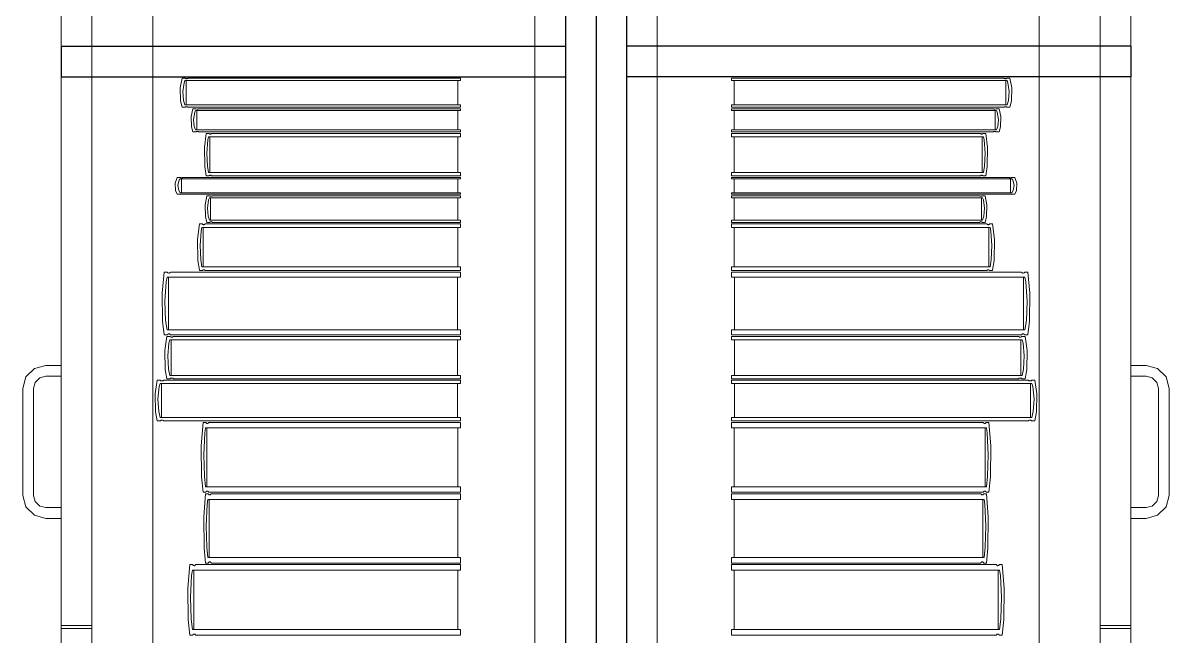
# Model space of a CAD drawing. Header units: inches. Extents: x -19 to 5698, y -728 to 92.
# Drawn here: x 288.695 to 289.445, y 13.181 to 13.582 of the extents above; entities that cross this region are included whole.
import ezdxf

# ---------------------------------------------------------------- set-up
doc = ezdxf.new("R2010")
doc.units = ezdxf.units.IN
doc.header["$MEASUREMENT"] = 0
doc.set_wipeout_variables(frame=1)
doc.linetypes.add('Wipeout_Contour', pattern=[1, 0, -1])
doc.layers.add('Interior - Mobiliario', color=7, linetype='Continuous')

msp = doc.modelspace()

# ---------------------------------------------------------------- linework, layer by layer
at = {"layer": 'Interior - Mobiliario', "color": 175, "linetype": 'Continuous', "lineweight": 13}
for p, q in [((288.74002, 12.82729), (288.74002, 14.28729)), ((289.05002, 14.28729), (289.05002, 12.82729)), ((289.09002, 14.28729), (289.09002, 12.82729)), ((289.40002, 12.82729), (289.40002, 14.28729)), ((288.79818, 13.5315), (288.79795, 13.53998)), ((288.80046, 13.54334), (288.7997, 13.53753)), ((288.7997, 13.53753), (288.80016, 13.5317)), ((289.33957, 13.54334), (289.34034, 13.53753)), ((289.34034, 13.53753), (289.33987, 13.5317)), ((289.34185, 13.5315), (289.34208, 13.53998)), ((288.79918, 13.52735), (288.79818, 13.5315)), ((288.80016, 13.5317), (288.801, 13.52886)), ((289.33987, 13.5317), (289.33903, 13.52886)), ((289.34086, 13.52735), (289.34185, 13.5315)), ((288.80116, 13.52735), (288.79918, 13.52735)), ((288.801, 13.52886), (288.98136, 13.52886)), ((288.80126, 13.52742), (288.80116, 13.52735)), ((288.80149, 13.52754), (288.80126, 13.52742)), ((288.80174, 13.52762), (288.80149, 13.52754)), ((288.802, 13.52766), (288.80174, 13.52762)), ((288.80227, 13.52767), (288.802, 13.52766)), ((288.80254, 13.52763), (288.80227, 13.52767)), ((288.80279, 13.52756), (288.80254, 13.52763)), ((288.80303, 13.52745), (288.80279, 13.52756)), ((288.80318, 13.52735), (288.80303, 13.52745)), ((288.98136, 13.52735), (288.80318, 13.52735)), ((288.80502, 13.5213), (288.8062, 13.52635)), ((288.8062, 13.52635), (288.8081, 13.52635)), ((288.80743, 13.52399), (288.8067, 13.51935)), ((288.80795, 13.52514), (288.80743, 13.52399)), ((288.98136, 13.52514), (288.80795, 13.52514)), ((288.8081, 13.52635), (288.80824, 13.52627)), ((288.80824, 13.52627), (288.80847, 13.52618)), ((288.80847, 13.52618), (288.80871, 13.52612)), ((288.80871, 13.52612), (288.80897, 13.5261)), ((288.80882, 13.51243), (288.80882, 13.52514)), ((288.80897, 13.5261), (288.80923, 13.5261)), ((288.80923, 13.5261), (288.80948, 13.52613)), ((288.80948, 13.52613), (288.80972, 13.5262)), ((288.80972, 13.5262), (288.80994, 13.52629)), ((288.80994, 13.52629), (288.81004, 13.52635)), ((288.81004, 13.52635), (288.98136, 13.52635)), ((288.97961, 13.52514), (288.97961, 13.51243)), ((288.98136, 13.52886), (288.98136, 13.52735)), ((288.98136, 13.52635), (288.98136, 13.52514)), ((289.33903, 13.52886), (289.15867, 13.52886)), ((289.15867, 13.52886), (289.15867, 13.52735)), ((289.15867, 13.52735), (289.33686, 13.52735)), ((289.32999, 13.52635), (289.15867, 13.52635)), ((289.15867, 13.52635), (289.15867, 13.52514)), ((289.15867, 13.52514), (289.33209, 13.52514)), ((289.16043, 13.52514), (289.16043, 13.51243)), ((289.33009, 13.52629), (289.32999, 13.52635)), ((289.33031, 13.5262), (289.33009, 13.52629)), ((289.33055, 13.52613), (289.33031, 13.5262)), ((289.33081, 13.5261), (289.33055, 13.52613)), ((289.33106, 13.5261), (289.33081, 13.5261)), ((289.33132, 13.52612), (289.33106, 13.5261)), ((289.33121, 13.51243), (289.33121, 13.52514)), ((289.33156, 13.52618), (289.33132, 13.52612)), ((289.33179, 13.52627), (289.33156, 13.52618)), ((289.33193, 13.52635), (289.33179, 13.52627)), ((289.33384, 13.52635), (289.33193, 13.52635)), ((289.33209, 13.52514), (289.33261, 13.52399)), ((289.33261, 13.52399), (289.33334, 13.51935)), ((289.33501, 13.5213), (289.33384, 13.52635)), ((289.33686, 13.52735), (289.33701, 13.52745)), ((289.33701, 13.52745), (289.33724, 13.52756)), ((289.33724, 13.52756), (289.3375, 13.52763)), ((289.3375, 13.52763), (289.33776, 13.52767)), ((289.33776, 13.52767), (289.33803, 13.52766)), ((289.33803, 13.52766), (289.33829, 13.52762)), ((289.33829, 13.52762), (289.33854, 13.52754)), ((289.33854, 13.52754), (289.33877, 13.52742)), ((289.33877, 13.52742), (289.33888, 13.52735)), ((289.33888, 13.52735), (289.34086, 13.52735)), ((288.80524, 13.51454), (288.80502, 13.5213)), ((288.8067, 13.51935), (288.80714, 13.5147)), ((289.33334, 13.51935), (289.33289, 13.5147)), ((289.3348, 13.51454), (289.33501, 13.5213)), ((288.8062, 13.51122), (288.80524, 13.51454)), ((288.8081, 13.51122), (288.8062, 13.51122)), ((288.80714, 13.5147), (288.80795, 13.51243)), ((288.80795, 13.51243), (288.98136, 13.51243)), ((288.8082, 13.51128), (288.8081, 13.51122)), ((288.80842, 13.51137), (288.8082, 13.51128)), ((288.80866, 13.51144), (288.80842, 13.51137)), ((288.80891, 13.51147), (288.80866, 13.51144)), ((288.80917, 13.51147), (288.80891, 13.51147)), ((288.80943, 13.51145), (288.80917, 13.51147)), ((288.80967, 13.51139), (288.80943, 13.51145)), ((288.8099, 13.5113), (288.80967, 13.51139)), ((288.81004, 13.51122), (288.8099, 13.5113)), ((288.98136, 13.51122), (288.81004, 13.51122)), ((288.81376, 13.50092), (288.81488, 13.51022)), ((288.81488, 13.51022), (288.81669, 13.51022)), ((288.81654, 13.50799), (288.81605, 13.50588)), ((288.98136, 13.50799), (288.81654, 13.50799)), ((288.81669, 13.51022), (288.81683, 13.51007)), ((288.81683, 13.51007), (288.81704, 13.50991)), ((288.81704, 13.50991), (288.81727, 13.50981)), ((288.81727, 13.50981), (288.81752, 13.50976)), ((288.81738, 13.48457), (288.81738, 13.50799)), ((288.81752, 13.50976), (288.81776, 13.50976)), ((288.81776, 13.50976), (288.818, 13.50983)), ((288.818, 13.50983), (288.81823, 13.50994)), ((288.81823, 13.50994), (288.81844, 13.51011)), ((288.81844, 13.51011), (288.81853, 13.51022)), ((288.81853, 13.51022), (288.98136, 13.51022)), ((288.9797, 13.50799), (288.9797, 13.48457)), ((288.98136, 13.51243), (288.98136, 13.51122)), ((288.98136, 13.51022), (288.98136, 13.50799)), ((289.33209, 13.51243), (289.15867, 13.51243)), ((289.15867, 13.51243), (289.15867, 13.51122)), ((289.15867, 13.51122), (289.32999, 13.51122)), ((289.3215, 13.51022), (289.15867, 13.51022)), ((289.15867, 13.51022), (289.15867, 13.50799)), ((289.15867, 13.50799), (289.32349, 13.50799)), ((289.16034, 13.50799), (289.16034, 13.48457)), ((289.32159, 13.51011), (289.3215, 13.51022)), ((289.3218, 13.50994), (289.32159, 13.51011)), ((289.32203, 13.50983), (289.3218, 13.50994)), ((289.32227, 13.50976), (289.32203, 13.50983)), ((289.32252, 13.50976), (289.32227, 13.50976)), ((289.32276, 13.50981), (289.32252, 13.50976)), ((289.32266, 13.48457), (289.32266, 13.50799)), ((289.32299, 13.50991), (289.32276, 13.50981)), ((289.32321, 13.51007), (289.32299, 13.50991)), ((289.32334, 13.51022), (289.32321, 13.51007)), ((289.32515, 13.51022), (289.32334, 13.51022)), ((289.32349, 13.50799), (289.32398, 13.50588)), ((289.32627, 13.50092), (289.32515, 13.51022)), ((289.32999, 13.51122), (289.33014, 13.5113)), ((289.33014, 13.5113), (289.33036, 13.51139)), ((289.33036, 13.51139), (289.33061, 13.51145)), ((289.33061, 13.51145), (289.33086, 13.51147)), ((289.33086, 13.51147), (289.33112, 13.51147)), ((289.33112, 13.51147), (289.33137, 13.51144)), ((289.33137, 13.51144), (289.33162, 13.51137)), ((289.33162, 13.51137), (289.33184, 13.51128)), ((289.33184, 13.51128), (289.33193, 13.51122)), ((289.33193, 13.51122), (289.33384, 13.51122)), ((289.33289, 13.5147), (289.33209, 13.51243)), ((289.33384, 13.51122), (289.3348, 13.51454)), ((288.81397, 13.48846), (288.81376, 13.50092)), ((288.81605, 13.50588), (288.81536, 13.49733)), ((289.32398, 13.50588), (289.32468, 13.49733)), ((289.32607, 13.48846), (289.32627, 13.50092)), ((288.81536, 13.49733), (288.81578, 13.48875)), ((289.32468, 13.49733), (289.32425, 13.48875)), ((288.81488, 13.48234), (288.81397, 13.48846)), ((288.81578, 13.48875), (288.81654, 13.48457)), ((289.32425, 13.48875), (289.32349, 13.48457)), ((289.32515, 13.48234), (289.32607, 13.48846)), ((288.79471, 13.47767), (288.79596, 13.48134)), ((288.79494, 13.47274), (288.79471, 13.47767)), ((288.79596, 13.48134), (288.79797, 13.48134)), ((288.79726, 13.47963), (288.79649, 13.47625)), ((288.79781, 13.48046), (288.79726, 13.47963)), ((288.98136, 13.48046), (288.79781, 13.48046)), ((288.79797, 13.48134), (288.79813, 13.48128)), ((288.79813, 13.48128), (288.79837, 13.48122)), ((288.79837, 13.48122), (288.79862, 13.48118)), ((288.79862, 13.48118), (288.79889, 13.48116)), ((288.79874, 13.47121), (288.79874, 13.48046)), ((288.79889, 13.48116), (288.79917, 13.48116)), ((288.79917, 13.48116), (288.79944, 13.48119)), ((288.79944, 13.48119), (288.79969, 13.48123)), ((288.79969, 13.48123), (288.79992, 13.4813)), ((288.79992, 13.4813), (288.80003, 13.48134)), ((288.80003, 13.48134), (288.98136, 13.48134)), ((288.81669, 13.48234), (288.81488, 13.48234)), ((288.81654, 13.48457), (288.98136, 13.48457)), ((288.81678, 13.48245), (288.81669, 13.48234)), ((288.81699, 13.48262), (288.81678, 13.48245)), ((288.81722, 13.48274), (288.81699, 13.48262)), ((288.81746, 13.4828), (288.81722, 13.48274)), ((288.81771, 13.48281), (288.81746, 13.4828)), ((288.81795, 13.48276), (288.81771, 13.48281)), ((288.81818, 13.48265), (288.81795, 13.48276)), ((288.8184, 13.48249), (288.81818, 13.48265)), ((288.81853, 13.48234), (288.8184, 13.48249)), ((288.98136, 13.48234), (288.81853, 13.48234)), ((288.97951, 13.48046), (288.97951, 13.47121)), ((288.98136, 13.48457), (288.98136, 13.48234)), ((288.98136, 13.48134), (288.98136, 13.48046)), ((289.32349, 13.48457), (289.15867, 13.48457)), ((289.15867, 13.48457), (289.15867, 13.48234)), ((289.15867, 13.48234), (289.3215, 13.48234)), ((289.34001, 13.48134), (289.15867, 13.48134)), ((289.15867, 13.48134), (289.15867, 13.48046)), ((289.15867, 13.48046), (289.34222, 13.48046)), ((289.16053, 13.48046), (289.16053, 13.47121)), ((289.3215, 13.48234), (289.32164, 13.48249)), ((289.32164, 13.48249), (289.32185, 13.48265)), ((289.32185, 13.48265), (289.32208, 13.48276)), ((289.32208, 13.48276), (289.32233, 13.48281)), ((289.32233, 13.48281), (289.32257, 13.4828)), ((289.32257, 13.4828), (289.32281, 13.48274)), ((289.32281, 13.48274), (289.32304, 13.48262)), ((289.32304, 13.48262), (289.32325, 13.48245)), ((289.32325, 13.48245), (289.32334, 13.48234)), ((289.32334, 13.48234), (289.32515, 13.48234)), ((289.34011, 13.4813), (289.34001, 13.48134)), ((289.34034, 13.48123), (289.34011, 13.4813)), ((289.3406, 13.48119), (289.34034, 13.48123)), ((289.34087, 13.48116), (289.3406, 13.48119)), ((289.34114, 13.48116), (289.34087, 13.48116)), ((289.34141, 13.48118), (289.34114, 13.48116)), ((289.34129, 13.47121), (289.34129, 13.48046)), ((289.34167, 13.48122), (289.34141, 13.48118)), ((289.34191, 13.48128), (289.34167, 13.48122)), ((289.34206, 13.48134), (289.34191, 13.48128)), ((289.34408, 13.48134), (289.34206, 13.48134)), ((289.34222, 13.48046), (289.34277, 13.47963)), ((289.34277, 13.47963), (289.34355, 13.47625)), ((289.34532, 13.47767), (289.34408, 13.48134)), ((289.34509, 13.47274), (289.34532, 13.47767)), ((288.79596, 13.47033), (288.79494, 13.47274)), ((288.79797, 13.47033), (288.79596, 13.47033)), ((288.79649, 13.47625), (288.79696, 13.47286)), ((288.79696, 13.47286), (288.79781, 13.47121)), ((288.79781, 13.47121), (288.98136, 13.47121)), ((288.79808, 13.47037), (288.79797, 13.47033)), ((288.79831, 13.47044), (288.79808, 13.47037)), ((288.79857, 13.47048), (288.79831, 13.47044)), ((288.79883, 13.47051), (288.79857, 13.47048)), ((288.79911, 13.47051), (288.79883, 13.47051)), ((288.79938, 13.47049), (288.79911, 13.47051)), ((288.79964, 13.47045), (288.79938, 13.47049)), ((288.79987, 13.47039), (288.79964, 13.47045)), ((288.80003, 13.47033), (288.79987, 13.47039)), ((288.98136, 13.47033), (288.80003, 13.47033)), ((288.98136, 13.47121), (288.98136, 13.47033)), ((289.34222, 13.47121), (289.15867, 13.47121)), ((289.15867, 13.47121), (289.15867, 13.47033)), ((289.15867, 13.47033), (289.34001, 13.47033)), ((289.34001, 13.47033), (289.34016, 13.47039)), ((289.34016, 13.47039), (289.3404, 13.47045)), ((289.3404, 13.47045), (289.34066, 13.47049)), ((289.34066, 13.47049), (289.34093, 13.47051)), ((289.34093, 13.47051), (289.3412, 13.47051)), ((289.3412, 13.47051), (289.34147, 13.47048)), ((289.34147, 13.47048), (289.34172, 13.47044)), ((289.34172, 13.47044), (289.34196, 13.47037)), ((289.34196, 13.47037), (289.34206, 13.47033)), ((289.34206, 13.47033), (289.34408, 13.47033)), ((289.34307, 13.47286), (289.34222, 13.47121)), ((289.34355, 13.47625), (289.34307, 13.47286)), ((289.34408, 13.47033), (289.34509, 13.47274)), ((288.81423, 13.46354), (288.81534, 13.46933)), ((288.81443, 13.45577), (288.81423, 13.46354)), ((288.81534, 13.46933), (288.81715, 13.46933)), ((288.81651, 13.46662), (288.81582, 13.4613)), ((288.817, 13.46794), (288.81651, 13.46662)), ((288.98136, 13.46794), (288.817, 13.46794)), ((288.81715, 13.46933), (288.81728, 13.46924)), ((288.81728, 13.46924), (288.8175, 13.46914)), ((288.8175, 13.46914), (288.81773, 13.46907)), ((288.81773, 13.46907), (288.81797, 13.46904)), ((288.81783, 13.45336), (288.81783, 13.46794)), ((288.81797, 13.46904), (288.81822, 13.46904)), ((288.81822, 13.46904), (288.81846, 13.46908)), ((288.81846, 13.46908), (288.81868, 13.46916)), ((288.81868, 13.46916), (288.81889, 13.46926)), ((288.81889, 13.46926), (288.81899, 13.46933)), ((288.81899, 13.46933), (288.98136, 13.46933)), ((288.9797, 13.46794), (288.9797, 13.45336)), ((288.98136, 13.46933), (288.98136, 13.46794)), ((289.32105, 13.46933), (289.15867, 13.46933)), ((289.15867, 13.46933), (289.15867, 13.46794)), ((289.15867, 13.46794), (289.32303, 13.46794)), ((289.16033, 13.46794), (289.16033, 13.45336)), ((289.32114, 13.46926), (289.32105, 13.46933)), ((289.32135, 13.46916), (289.32114, 13.46926)), ((289.32158, 13.46908), (289.32135, 13.46916)), ((289.32182, 13.46904), (289.32158, 13.46908)), ((289.32206, 13.46904), (289.32182, 13.46904)), ((289.3223, 13.46907), (289.32206, 13.46904)), ((289.3222, 13.45336), (289.3222, 13.46794)), ((289.32254, 13.46914), (289.3223, 13.46907)), ((289.32275, 13.46924), (289.32254, 13.46914)), ((289.32289, 13.46933), (289.32275, 13.46924)), ((289.32469, 13.46933), (289.32289, 13.46933)), ((289.32303, 13.46794), (289.32352, 13.46662)), ((289.32352, 13.46662), (289.32422, 13.4613)), ((289.32581, 13.46354), (289.32469, 13.46933)), ((289.3256, 13.45577), (289.32581, 13.46354)), ((288.81534, 13.45197), (288.81443, 13.45577)), ((288.81582, 13.4613), (288.81624, 13.45596)), ((288.81624, 13.45596), (288.817, 13.45336)), ((289.32379, 13.45596), (289.32303, 13.45336)), ((289.32422, 13.4613), (289.32379, 13.45596)), ((289.32469, 13.45197), (289.3256, 13.45577)), ((288.80932, 13.44079), (288.81047, 13.45097)), ((288.81047, 13.45097), (288.81233, 13.45097)), ((288.81218, 13.44853), (288.81167, 13.44621)), ((288.98136, 13.44853), (288.81218, 13.44853)), ((288.81233, 13.45097), (288.81247, 13.4508)), ((288.81247, 13.4508), (288.81269, 13.45063)), ((288.81269, 13.45063), (288.81293, 13.45051)), ((288.81293, 13.45051), (288.81317, 13.45046)), ((288.81303, 13.4229), (288.81303, 13.44853)), ((288.81317, 13.45046), (288.81343, 13.45046)), ((288.81343, 13.45046), (288.81367, 13.45053)), ((288.81367, 13.45053), (288.81391, 13.45066)), ((288.81391, 13.45066), (288.81412, 13.45085)), ((288.81412, 13.45085), (288.81422, 13.45097)), ((288.81422, 13.45097), (288.98136, 13.45097)), ((288.81715, 13.45197), (288.81534, 13.45197)), ((288.817, 13.45336), (288.98136, 13.45336)), ((288.81724, 13.45203), (288.81715, 13.45197)), ((288.81745, 13.45214), (288.81724, 13.45203)), ((288.81768, 13.45221), (288.81745, 13.45214)), ((288.81792, 13.45225), (288.81768, 13.45221)), ((288.81816, 13.45226), (288.81792, 13.45225)), ((288.8184, 13.45223), (288.81816, 13.45226)), ((288.81863, 13.45216), (288.8184, 13.45223)), ((288.81885, 13.45206), (288.81863, 13.45216)), ((288.81899, 13.45197), (288.81885, 13.45206)), ((288.98136, 13.45197), (288.81899, 13.45197)), ((288.97965, 13.44853), (288.97965, 13.4229)), ((288.98136, 13.45336), (288.98136, 13.45197)), ((288.98136, 13.45097), (288.98136, 13.44853)), ((289.32303, 13.45336), (289.15867, 13.45336)), ((289.15867, 13.45336), (289.15867, 13.45197)), ((289.15867, 13.45197), (289.32105, 13.45197)), ((289.32582, 13.45097), (289.15867, 13.45097)), ((289.15867, 13.45097), (289.15867, 13.44853)), ((289.15867, 13.44853), (289.32786, 13.44853)), ((289.16038, 13.44853), (289.16038, 13.4229)), ((289.32105, 13.45197), (289.32119, 13.45206)), ((289.32119, 13.45206), (289.3214, 13.45216)), ((289.3214, 13.45216), (289.32163, 13.45223)), ((289.32163, 13.45223), (289.32187, 13.45226)), ((289.32187, 13.45226), (289.32212, 13.45225)), ((289.32212, 13.45225), (289.32236, 13.45221)), ((289.32236, 13.45221), (289.32259, 13.45214)), ((289.32259, 13.45214), (289.3228, 13.45203)), ((289.3228, 13.45203), (289.32289, 13.45197)), ((289.32289, 13.45197), (289.32469, 13.45197)), ((289.32591, 13.45085), (289.32582, 13.45097)), ((289.32613, 13.45066), (289.32591, 13.45085)), ((289.32636, 13.45053), (289.32613, 13.45066)), ((289.32661, 13.45046), (289.32636, 13.45053)), ((289.32686, 13.45046), (289.32661, 13.45046)), ((289.32711, 13.45051), (289.32686, 13.45046)), ((289.327, 13.4229), (289.327, 13.44853)), ((289.32735, 13.45063), (289.32711, 13.45051)), ((289.32757, 13.4508), (289.32735, 13.45063)), ((289.32771, 13.45097), (289.32757, 13.4508)), ((289.32957, 13.45097), (289.32771, 13.45097)), ((289.32786, 13.44853), (289.32836, 13.44621)), ((289.33071, 13.44079), (289.32957, 13.45097)), ((288.80953, 13.42715), (288.80932, 13.44079)), ((288.81167, 13.44621), (288.81096, 13.43686)), ((289.32836, 13.44621), (289.32908, 13.43686)), ((289.3305, 13.42715), (289.33071, 13.44079)), ((288.81096, 13.43686), (288.81139, 13.42747)), ((289.32908, 13.43686), (289.32864, 13.42747)), ((288.81047, 13.42046), (288.80953, 13.42715)), ((288.81139, 13.42747), (288.81218, 13.4229)), ((289.32864, 13.42747), (289.32786, 13.4229)), ((289.32957, 13.42046), (289.3305, 13.42715)), ((288.78606, 13.40574), (288.78736, 13.41946)), ((288.78736, 13.41946), (288.78947, 13.41946)), ((288.78947, 13.41946), (288.78963, 13.41924)), ((288.78963, 13.41924), (288.78988, 13.419)), ((288.78988, 13.419), (288.79015, 13.41885)), ((288.79015, 13.41885), (288.79043, 13.41877)), ((288.79043, 13.41877), (288.79072, 13.41878)), ((288.79072, 13.41878), (288.791, 13.41887)), ((288.791, 13.41887), (288.79127, 13.41905)), ((288.79127, 13.41905), (288.79151, 13.4193)), ((288.79151, 13.4193), (288.79162, 13.41946)), ((288.79162, 13.41946), (288.98136, 13.41946)), ((288.81233, 13.42046), (288.81047, 13.42046)), ((288.81218, 13.4229), (288.98136, 13.4229)), ((288.81242, 13.42058), (288.81233, 13.42046)), ((288.81264, 13.42076), (288.81242, 13.42058)), ((288.81287, 13.42089), (288.81264, 13.42076)), ((288.81312, 13.42096), (288.81287, 13.42089)), ((288.81337, 13.42097), (288.81312, 13.42096)), ((288.81362, 13.42091), (288.81337, 13.42097)), ((288.81386, 13.4208), (288.81362, 13.42091)), ((288.81408, 13.42062), (288.81386, 13.4208)), ((288.81422, 13.42046), (288.81408, 13.42062)), ((288.98136, 13.42046), (288.81422, 13.42046)), ((288.98136, 13.4229), (288.98136, 13.42046)), ((288.98136, 13.41946), (288.98136, 13.41617)), ((289.32786, 13.4229), (289.15867, 13.4229)), ((289.15867, 13.4229), (289.15867, 13.42046)), ((289.15867, 13.42046), (289.32582, 13.42046)), ((289.34842, 13.41946), (289.15867, 13.41946)), ((289.15867, 13.41946), (289.15867, 13.41617)), ((289.32582, 13.42046), (289.32596, 13.42062)), ((289.32596, 13.42062), (289.32618, 13.4208)), ((289.32618, 13.4208), (289.32641, 13.42091)), ((289.32641, 13.42091), (289.32666, 13.42097)), ((289.32666, 13.42097), (289.32691, 13.42096)), ((289.32691, 13.42096), (289.32716, 13.42089)), ((289.32716, 13.42089), (289.3274, 13.42076)), ((289.3274, 13.42076), (289.32761, 13.42058)), ((289.32761, 13.42058), (289.32771, 13.42046)), ((289.32771, 13.42046), (289.32957, 13.42046)), ((289.34852, 13.4193), (289.34842, 13.41946)), ((289.34877, 13.41905), (289.34852, 13.4193)), ((289.34903, 13.41887), (289.34877, 13.41905)), ((289.34931, 13.41878), (289.34903, 13.41887)), ((289.3496, 13.41877), (289.34931, 13.41878)), ((289.34988, 13.41885), (289.3496, 13.41877)), ((289.35015, 13.419), (289.34988, 13.41885)), ((289.3504, 13.41924), (289.35015, 13.419)), ((289.35056, 13.41946), (289.3504, 13.41924)), ((289.35267, 13.41946), (289.35056, 13.41946)), ((289.35398, 13.40574), (289.35267, 13.41946)), ((288.78873, 13.41305), (288.78792, 13.40044)), ((288.7893, 13.41617), (288.78873, 13.41305)), ((288.98136, 13.41617), (288.7893, 13.41617)), ((288.79027, 13.38161), (288.79027, 13.41617)), ((288.97942, 13.41617), (288.97942, 13.38161)), ((289.15867, 13.41617), (289.35073, 13.41617)), ((289.16061, 13.41617), (289.16061, 13.38161)), ((289.34976, 13.38161), (289.34976, 13.41617)), ((289.35073, 13.41617), (289.35131, 13.41305)), ((289.35131, 13.41305), (289.35212, 13.40044)), ((288.7863, 13.38735), (288.78606, 13.40574)), ((289.35373, 13.38735), (289.35398, 13.40574)), ((288.78792, 13.40044), (288.78841, 13.38777)), ((289.35212, 13.40044), (289.35162, 13.38777)), ((288.78841, 13.38777), (288.7893, 13.38161)), ((289.35162, 13.38777), (289.35073, 13.38161)), ((288.78736, 13.37832), (288.7863, 13.38735)), ((288.7893, 13.38161), (288.98136, 13.38161)), ((288.98136, 13.38161), (288.98136, 13.37832)), ((289.35073, 13.38161), (289.15867, 13.38161)), ((289.15867, 13.38161), (289.15867, 13.37832)), ((289.35267, 13.37832), (289.35373, 13.38735)), ((288.78947, 13.37832), (288.78736, 13.37832)), ((288.78791, 13.3681), (288.7892, 13.37732)), ((288.7892, 13.37732), (288.79129, 13.37732)), ((288.78958, 13.37848), (288.78947, 13.37832)), ((288.78982, 13.37873), (288.78958, 13.37848)), ((288.79055, 13.37301), (288.78975, 13.36453)), ((288.79009, 13.37891), (288.78982, 13.37873)), ((288.79037, 13.379), (288.79009, 13.37891)), ((288.79066, 13.37901), (288.79037, 13.379)), ((288.79112, 13.37511), (288.79055, 13.37301)), ((288.79094, 13.37894), (288.79066, 13.37901)), ((288.79121, 13.37878), (288.79094, 13.37894)), ((288.98136, 13.37511), (288.79112, 13.37511)), ((288.79146, 13.37854), (288.79121, 13.37878)), ((288.79129, 13.37732), (288.79145, 13.37718)), ((288.79145, 13.37718), (288.7917, 13.37702)), ((288.79162, 13.37832), (288.79146, 13.37854)), ((288.98136, 13.37832), (288.79162, 13.37832)), ((288.7917, 13.37702), (288.79197, 13.37691)), ((288.79197, 13.37691), (288.79225, 13.37686)), ((288.79209, 13.35187), (288.79209, 13.37511)), ((288.79225, 13.37686), (288.79253, 13.37687)), ((288.79253, 13.37687), (288.79281, 13.37693)), ((288.79281, 13.37693), (288.79307, 13.37705)), ((288.79307, 13.37705), (288.79331, 13.37722)), ((288.79331, 13.37722), (288.79342, 13.37732)), ((288.79342, 13.37732), (288.98136, 13.37732)), ((288.97944, 13.37511), (288.97944, 13.35187)), ((288.98136, 13.37732), (288.98136, 13.37511)), ((289.15867, 13.37832), (289.34842, 13.37832)), ((289.34661, 13.37732), (289.15867, 13.37732)), ((289.15867, 13.37732), (289.15867, 13.37511)), ((289.15867, 13.37511), (289.34891, 13.37511)), ((289.1606, 13.37511), (289.1606, 13.35187)), ((289.34672, 13.37722), (289.34661, 13.37732)), ((289.34696, 13.37705), (289.34672, 13.37722)), ((289.34723, 13.37693), (289.34696, 13.37705)), ((289.34751, 13.37687), (289.34723, 13.37693)), ((289.34779, 13.37686), (289.34751, 13.37687)), ((289.34807, 13.37691), (289.34779, 13.37686)), ((289.34795, 13.35187), (289.34795, 13.37511)), ((289.34834, 13.37702), (289.34807, 13.37691)), ((289.34858, 13.37718), (289.34834, 13.37702)), ((289.34842, 13.37832), (289.34857, 13.37854)), ((289.34857, 13.37854), (289.34883, 13.37878)), ((289.34874, 13.37732), (289.34858, 13.37718)), ((289.35083, 13.37732), (289.34874, 13.37732)), ((289.34883, 13.37878), (289.3491, 13.37894)), ((289.34891, 13.37511), (289.34948, 13.37301)), ((289.3491, 13.37894), (289.34938, 13.37901)), ((289.34938, 13.37901), (289.34966, 13.379)), ((289.34948, 13.37301), (289.35028, 13.36453)), ((289.34966, 13.379), (289.34994, 13.37891)), ((289.34994, 13.37891), (289.35021, 13.37873)), ((289.35021, 13.37873), (289.35046, 13.37848)), ((289.35046, 13.37848), (289.35056, 13.37832)), ((289.35056, 13.37832), (289.35267, 13.37832)), ((289.35212, 13.3681), (289.35083, 13.37732)), ((288.78815, 13.35572), (288.78791, 13.3681)), ((289.35188, 13.35572), (289.35212, 13.3681)), ((288.70252, 13.35628), (288.71002, 13.35829)), ((288.71002, 13.35829), (288.72002, 13.35829)), ((288.72002, 13.35829), (288.72002, 13.35129)), ((288.78975, 13.36453), (288.79024, 13.35601)), ((289.35028, 13.36453), (289.34979, 13.35601)), ((289.43002, 13.35829), (289.42002, 13.35829)), ((289.42002, 13.35829), (289.42002, 13.35129)), ((289.43752, 13.35628), (289.43002, 13.35829)), ((288.69502, 13.34329), (288.69703, 13.35079)), ((288.69703, 13.35079), (288.70252, 13.35628)), ((288.70602, 13.35022), (288.70309, 13.34729)), ((288.71002, 13.35129), (288.70602, 13.35022)), ((288.72002, 13.35129), (288.71002, 13.35129)), ((288.7892, 13.34965), (288.78815, 13.35572)), ((288.79024, 13.35601), (288.79112, 13.35187)), ((288.79112, 13.35187), (288.98136, 13.35187)), ((288.79191, 13.35005), (288.79164, 13.34993)), ((288.79218, 13.35011), (288.79191, 13.35005)), ((288.79247, 13.35012), (288.79218, 13.35011)), ((288.79275, 13.35007), (288.79247, 13.35012)), ((288.79301, 13.34996), (288.79275, 13.35007)), ((288.98136, 13.35187), (288.98136, 13.34965)), ((289.34891, 13.35187), (289.15867, 13.35187)), ((289.15867, 13.35187), (289.15867, 13.34965)), ((289.34702, 13.34996), (289.34729, 13.35007)), ((289.34729, 13.35007), (289.34757, 13.35012)), ((289.34757, 13.35012), (289.34785, 13.35011)), ((289.34785, 13.35011), (289.34813, 13.35005)), ((289.34813, 13.35005), (289.34839, 13.34993)), ((289.34979, 13.35601), (289.34891, 13.35187)), ((289.35083, 13.34965), (289.35188, 13.35572)), ((289.42002, 13.35129), (289.43002, 13.35129)), ((289.43002, 13.35129), (289.43402, 13.35022)), ((289.43402, 13.35022), (289.43695, 13.34729)), ((289.44301, 13.35079), (289.43752, 13.35628)), ((289.44502, 13.34329), (289.44301, 13.35079)), ((288.69502, 13.27329), (288.69502, 13.34329)), ((288.70309, 13.34729), (288.70202, 13.34329)), ((288.70202, 13.34329), (288.70202, 13.27329)), ((288.78145, 13.33979), (288.78279, 13.34865)), ((288.78279, 13.34865), (288.78494, 13.34865)), ((288.78418, 13.34451), (288.78335, 13.33637)), ((288.78477, 13.34653), (288.78418, 13.34451)), ((288.98136, 13.34653), (288.78477, 13.34653)), ((288.78494, 13.34865), (288.78511, 13.34851)), ((288.78511, 13.34851), (288.78536, 13.34836)), ((288.78536, 13.34836), (288.78564, 13.34826)), ((288.78564, 13.34826), (288.78593, 13.34821)), ((288.78576, 13.32421), (288.78576, 13.34653)), ((288.78593, 13.34821), (288.78622, 13.34822)), ((288.78622, 13.34822), (288.78651, 13.34828)), ((288.78651, 13.34828), (288.78678, 13.34839)), ((288.78678, 13.34839), (288.78703, 13.34855)), ((288.78703, 13.34855), (288.78714, 13.34865)), ((288.78714, 13.34865), (288.98136, 13.34865)), ((288.79129, 13.34965), (288.7892, 13.34965)), ((288.7914, 13.34976), (288.79129, 13.34965)), ((288.79164, 13.34993), (288.7914, 13.34976)), ((288.79326, 13.3498), (288.79301, 13.34996)), ((288.79342, 13.34965), (288.79326, 13.3498)), ((288.98136, 13.34965), (288.79342, 13.34965)), ((288.97937, 13.34653), (288.97937, 13.32421)), ((288.98136, 13.34865), (288.98136, 13.34653)), ((289.15867, 13.34965), (289.34661, 13.34965)), ((289.35289, 13.34865), (289.15867, 13.34865)), ((289.15867, 13.34865), (289.15867, 13.34653)), ((289.15867, 13.34653), (289.35526, 13.34653)), ((289.16066, 13.34653), (289.16066, 13.32421)), ((289.34661, 13.34965), (289.34677, 13.3498)), ((289.34677, 13.3498), (289.34702, 13.34996)), ((289.34839, 13.34993), (289.34864, 13.34976)), ((289.34864, 13.34976), (289.34874, 13.34965)), ((289.34874, 13.34965), (289.35083, 13.34965)), ((289.353, 13.34855), (289.35289, 13.34865)), ((289.35325, 13.34839), (289.353, 13.34855)), ((289.35352, 13.34828), (289.35325, 13.34839)), ((289.35381, 13.34822), (289.35352, 13.34828)), ((289.3541, 13.34821), (289.35381, 13.34822)), ((289.35439, 13.34826), (289.3541, 13.34821)), ((289.35427, 13.32421), (289.35427, 13.34653)), ((289.35467, 13.34836), (289.35439, 13.34826)), ((289.35493, 13.34851), (289.35467, 13.34836)), ((289.35509, 13.34865), (289.35493, 13.34851)), ((289.35725, 13.34865), (289.35509, 13.34865)), ((289.35526, 13.34653), (289.35585, 13.34451)), ((289.35585, 13.34451), (289.35668, 13.33637)), ((289.35858, 13.33979), (289.35725, 13.34865)), ((289.43695, 13.34729), (289.43802, 13.34329)), ((289.43802, 13.34329), (289.43802, 13.27329)), ((289.44502, 13.27329), (289.44502, 13.34329)), ((288.7817, 13.32791), (288.78145, 13.33979)), ((288.78335, 13.33637), (288.78386, 13.32819)), ((289.35668, 13.33637), (289.35618, 13.32819)), ((289.35834, 13.32791), (289.35858, 13.33979)), ((288.78279, 13.32208), (288.7817, 13.32791)), ((288.78386, 13.32819), (288.78477, 13.32421)), ((289.35618, 13.32819), (289.35526, 13.32421)), ((289.35725, 13.32208), (289.35834, 13.32791)), ((288.78494, 13.32208), (288.78279, 13.32208)), ((288.78477, 13.32421), (288.98136, 13.32421)), ((288.78505, 13.32219), (288.78494, 13.32208)), ((288.7853, 13.32235), (288.78505, 13.32219)), ((288.78558, 13.32246), (288.7853, 13.32235)), ((288.78586, 13.32252), (288.78558, 13.32246)), ((288.78616, 13.32253), (288.78586, 13.32252)), ((288.78645, 13.32248), (288.78616, 13.32253)), ((288.78672, 13.32238), (288.78645, 13.32248)), ((288.78698, 13.32223), (288.78672, 13.32238)), ((288.78714, 13.32208), (288.78698, 13.32223)), ((288.98136, 13.32208), (288.78714, 13.32208)), ((288.81174, 13.30584), (288.81287, 13.32108)), ((288.81287, 13.32108), (288.8147, 13.32108)), ((288.8147, 13.32108), (288.81484, 13.32084)), ((288.81484, 13.32084), (288.81506, 13.32058)), ((288.81506, 13.32058), (288.81529, 13.3204)), ((288.81529, 13.3204), (288.81554, 13.32032)), ((288.81554, 13.32032), (288.81579, 13.32033)), ((288.81579, 13.32033), (288.81603, 13.32044)), ((288.81603, 13.32044), (288.81626, 13.32063)), ((288.81626, 13.32063), (288.81647, 13.32091)), ((288.81647, 13.32091), (288.81657, 13.32108)), ((288.81657, 13.32108), (288.98136, 13.32108)), ((288.98136, 13.32421), (288.98136, 13.32208)), ((288.98136, 13.32108), (288.98136, 13.31743)), ((289.35526, 13.32421), (289.15867, 13.32421)), ((289.15867, 13.32421), (289.15867, 13.32208)), ((289.15867, 13.32208), (289.35289, 13.32208)), ((289.32347, 13.32108), (289.15867, 13.32108)), ((289.15867, 13.32108), (289.15867, 13.31743)), ((289.32356, 13.32091), (289.32347, 13.32108)), ((289.32377, 13.32063), (289.32356, 13.32091)), ((289.324, 13.32044), (289.32377, 13.32063)), ((289.32425, 13.32033), (289.324, 13.32044)), ((289.3245, 13.32032), (289.32425, 13.32033)), ((289.32474, 13.3204), (289.3245, 13.32032)), ((289.32498, 13.32058), (289.32474, 13.3204)), ((289.32519, 13.32084), (289.32498, 13.32058)), ((289.32533, 13.32108), (289.32519, 13.32084)), ((289.32716, 13.32108), (289.32533, 13.32108)), ((289.3283, 13.30584), (289.32716, 13.32108)), ((289.35289, 13.32208), (289.35305, 13.32223)), ((289.35305, 13.32223), (289.35331, 13.32238)), ((289.35331, 13.32238), (289.35359, 13.32248)), ((289.35359, 13.32248), (289.35388, 13.32253)), ((289.35388, 13.32253), (289.35417, 13.32252)), ((289.35417, 13.32252), (289.35446, 13.32246)), ((289.35446, 13.32246), (289.35473, 13.32235)), ((289.35473, 13.32235), (289.35498, 13.32219)), ((289.35498, 13.32219), (289.35509, 13.32208)), ((289.35509, 13.32208), (289.35725, 13.32208)), ((288.81405, 13.31396), (288.81335, 13.29994)), ((288.81455, 13.31743), (288.81405, 13.31396)), ((288.98136, 13.31743), (288.81455, 13.31743)), ((288.8154, 13.27902), (288.8154, 13.31743)), ((288.97968, 13.31743), (288.97968, 13.27902)), ((289.15867, 13.31743), (289.32548, 13.31743)), ((289.16036, 13.31743), (289.16036, 13.27902)), ((289.32464, 13.27902), (289.32464, 13.31743)), ((289.32548, 13.31743), (289.32598, 13.31396)), ((289.32598, 13.31396), (289.32668, 13.29994)), ((288.81195, 13.28539), (288.81174, 13.30584)), ((289.32809, 13.28539), (289.3283, 13.30584)), ((288.81335, 13.29994), (288.81378, 13.28586)), ((289.32668, 13.29994), (289.32625, 13.28586)), ((288.81287, 13.27536), (288.81195, 13.28539)), ((288.81378, 13.28586), (288.81455, 13.27902)), ((289.32625, 13.28586), (289.32548, 13.27902)), ((289.32716, 13.27536), (289.32809, 13.28539)), ((288.8147, 13.27536), (288.81287, 13.27536)), ((288.81455, 13.27902), (288.98136, 13.27902)), ((288.81479, 13.27553), (288.8147, 13.27536)), ((288.81501, 13.27581), (288.81479, 13.27553)), ((288.81524, 13.27601), (288.81501, 13.27581)), ((288.81548, 13.27611), (288.81524, 13.27601)), ((288.81573, 13.27612), (288.81548, 13.27611)), ((288.81598, 13.27604), (288.81573, 13.27612)), ((288.81621, 13.27586), (288.81598, 13.27604)), ((288.81643, 13.2756), (288.81621, 13.27586)), ((288.81657, 13.27536), (288.81643, 13.2756)), ((288.98136, 13.27536), (288.81657, 13.27536)), ((288.98136, 13.27902), (288.98136, 13.27536)), ((289.32548, 13.27902), (289.15867, 13.27902)), ((289.15867, 13.27902), (289.15867, 13.27536)), ((289.15867, 13.27536), (289.32347, 13.27536)), ((289.32347, 13.27536), (289.32361, 13.2756)), ((289.32361, 13.2756), (289.32382, 13.27586)), ((289.32382, 13.27586), (289.32406, 13.27604)), ((289.32406, 13.27604), (289.3243, 13.27612)), ((289.3243, 13.27612), (289.32455, 13.27611)), ((289.32455, 13.27611), (289.32479, 13.27601)), ((289.32479, 13.27601), (289.32503, 13.27581)), ((289.32503, 13.27581), (289.32524, 13.27553)), ((289.32524, 13.27553), (289.32533, 13.27536)), ((289.32533, 13.27536), (289.32716, 13.27536)), ((288.69703, 13.26579), (288.69502, 13.27329)), ((288.70202, 13.27329), (288.70309, 13.26929)), ((288.70309, 13.26929), (288.70602, 13.26637)), ((288.81332, 13.25926), (288.81444, 13.27436)), ((288.81444, 13.27436), (288.81625, 13.27436)), ((288.81611, 13.27073), (288.81561, 13.2673)), ((288.98136, 13.27073), (288.81611, 13.27073)), ((288.81625, 13.27436), (288.81639, 13.27411)), ((288.81639, 13.27411), (288.81661, 13.27386)), ((288.81661, 13.27386), (288.81684, 13.27368)), ((288.81684, 13.27368), (288.81708, 13.2736)), ((288.81694, 13.2327), (288.81694, 13.27073)), ((288.81708, 13.2736), (288.81733, 13.27361)), ((288.81733, 13.27361), (288.81757, 13.27371)), ((288.81757, 13.27371), (288.8178, 13.27391)), ((288.8178, 13.27391), (288.81801, 13.27418)), ((288.81801, 13.27418), (288.8181, 13.27436)), ((288.8181, 13.27436), (288.98136, 13.27436)), ((288.97969, 13.27073), (288.97969, 13.2327)), ((288.98136, 13.27436), (288.98136, 13.27073)), ((289.32193, 13.27436), (289.15867, 13.27436)), ((289.15867, 13.27436), (289.15867, 13.27073)), ((289.15867, 13.27073), (289.32393, 13.27073)), ((289.16034, 13.27073), (289.16034, 13.2327)), ((289.32203, 13.27418), (289.32193, 13.27436)), ((289.32224, 13.27391), (289.32203, 13.27418)), ((289.32247, 13.27371), (289.32224, 13.27391)), ((289.32271, 13.27361), (289.32247, 13.27371)), ((289.32295, 13.2736), (289.32271, 13.27361)), ((289.3232, 13.27368), (289.32295, 13.2736)), ((289.32309, 13.2327), (289.32309, 13.27073)), ((289.32343, 13.27386), (289.3232, 13.27368)), ((289.32364, 13.27411), (289.32343, 13.27386)), ((289.32378, 13.27436), (289.32364, 13.27411)), ((289.3256, 13.27436), (289.32378, 13.27436)), ((289.32393, 13.27073), (289.32442, 13.2673)), ((289.32672, 13.25926), (289.3256, 13.27436)), ((289.43695, 13.26929), (289.43402, 13.26637)), ((289.43802, 13.27329), (289.43695, 13.26929)), ((289.44301, 13.26579), (289.44502, 13.27329)), ((288.70252, 13.2603), (288.69703, 13.26579)), ((288.71002, 13.25829), (288.70252, 13.2603)), ((288.70602, 13.26637), (288.71002, 13.26529)), ((288.71002, 13.26529), (288.72002, 13.26529)), ((288.72002, 13.26529), (288.72002, 13.25829)), ((288.81561, 13.2673), (288.81492, 13.25342)), ((289.32442, 13.2673), (289.32512, 13.25342)), ((289.42002, 13.26529), (289.42002, 13.25829)), ((289.43002, 13.26529), (289.42002, 13.26529)), ((289.43402, 13.26637), (289.43002, 13.26529)), ((289.43002, 13.25829), (289.43752, 13.2603)), ((289.43752, 13.2603), (289.44301, 13.26579)), ((288.72002, 13.25829), (288.71002, 13.25829)), ((288.81353, 13.239), (288.81332, 13.25926)), ((288.81492, 13.25342), (288.81534, 13.23948)), ((289.32512, 13.25342), (289.32469, 13.23948)), ((289.32651, 13.239), (289.32672, 13.25926)), ((289.42002, 13.25829), (289.43002, 13.25829)), ((288.81444, 13.22907), (288.81353, 13.239)), ((288.81534, 13.23948), (288.81611, 13.2327)), ((289.32469, 13.23948), (289.32393, 13.2327)), ((289.3256, 13.22907), (289.32651, 13.239)), ((288.81611, 13.2327), (288.98136, 13.2327)), ((288.98136, 13.2327), (288.98136, 13.22907)), ((289.32393, 13.2327), (289.15867, 13.2327)), ((289.15867, 13.2327), (289.15867, 13.22907)), ((288.80298, 13.21263), (288.80417, 13.22807)), ((288.80417, 13.22807), (288.80609, 13.22807)), ((288.80594, 13.22437), (288.80541, 13.22086)), ((288.98136, 13.22437), (288.80594, 13.22437)), ((288.80609, 13.22807), (288.80624, 13.22782)), ((288.80624, 13.22782), (288.80647, 13.22756)), ((288.80647, 13.22756), (288.80671, 13.22738)), ((288.80671, 13.22738), (288.80697, 13.2273)), ((288.80682, 13.18547), (288.80682, 13.22437)), ((288.80697, 13.2273), (288.80723, 13.22731)), ((288.80723, 13.22731), (288.80749, 13.22742)), ((288.80749, 13.22742), (288.80773, 13.22761)), ((288.80773, 13.22761), (288.80796, 13.22789)), ((288.80796, 13.22789), (288.80805, 13.22807)), ((288.80805, 13.22807), (288.98136, 13.22807)), ((288.81625, 13.22907), (288.81444, 13.22907)), ((288.81635, 13.22925), (288.81625, 13.22907)), ((288.81656, 13.22952), (288.81635, 13.22925)), ((288.81679, 13.22972), (288.81656, 13.22952)), ((288.81703, 13.22982), (288.81679, 13.22972)), ((288.81727, 13.22983), (288.81703, 13.22982)), ((288.81752, 13.22975), (288.81727, 13.22983)), ((288.81775, 13.22957), (288.81752, 13.22975)), ((288.81796, 13.22932), (288.81775, 13.22957)), ((288.8181, 13.22907), (288.81796, 13.22932)), ((288.98136, 13.22907), (288.8181, 13.22907)), ((288.97959, 13.22437), (288.97959, 13.18547)), ((288.98136, 13.22807), (288.98136, 13.22437)), ((289.15867, 13.22907), (289.32193, 13.22907)), ((289.33198, 13.22807), (289.15867, 13.22807)), ((289.15867, 13.22807), (289.15867, 13.22437)), ((289.15867, 13.22437), (289.3341, 13.22437)), ((289.16045, 13.22437), (289.16045, 13.18547)), ((289.32193, 13.22907), (289.32207, 13.22932)), ((289.32207, 13.22932), (289.32228, 13.22957)), ((289.32228, 13.22957), (289.32252, 13.22975)), ((289.32252, 13.22975), (289.32276, 13.22983)), ((289.32276, 13.22983), (289.32301, 13.22982)), ((289.32301, 13.22982), (289.32325, 13.22972)), ((289.32325, 13.22972), (289.32348, 13.22952)), ((289.32348, 13.22952), (289.32369, 13.22925)), ((289.32369, 13.22925), (289.32378, 13.22907)), ((289.32378, 13.22907), (289.3256, 13.22907)), ((289.33208, 13.22789), (289.33198, 13.22807)), ((289.3323, 13.22761), (289.33208, 13.22789)), ((289.33254, 13.22742), (289.3323, 13.22761)), ((289.3328, 13.22731), (289.33254, 13.22742)), ((289.33306, 13.2273), (289.3328, 13.22731)), ((289.33332, 13.22738), (289.33306, 13.2273)), ((289.33321, 13.18547), (289.33321, 13.22437)), ((289.33357, 13.22756), (289.33332, 13.22738)), ((289.3338, 13.22782), (289.33357, 13.22756)), ((289.33394, 13.22807), (289.3338, 13.22782)), ((289.33587, 13.22807), (289.33394, 13.22807)), ((289.3341, 13.22437), (289.33462, 13.22086)), ((289.33706, 13.21263), (289.33587, 13.22807)), ((288.80541, 13.22086), (288.80467, 13.20666)), ((289.33462, 13.22086), (289.33536, 13.20666)), ((288.8032, 13.19192), (288.80298, 13.21263)), ((289.33684, 13.19192), (289.33706, 13.21263)), ((288.80467, 13.20666), (288.80512, 13.1924)), ((289.33536, 13.20666), (289.33491, 13.1924)), ((288.72002, 13.18829), (288.74002, 13.18829)), ((288.72002, 12.82729), (288.72002, 13.18629)), ((288.72002, 13.18629), (288.74002, 13.18629)), ((288.74002, 12.82729), (288.74002, 13.18629)), ((288.80417, 13.18176), (288.8032, 13.19192)), ((288.80512, 13.1924), (288.80594, 13.18547)), ((288.80594, 13.18547), (288.98136, 13.18547)), ((288.98136, 13.18547), (288.98136, 13.18176)), ((289.3341, 13.18547), (289.15867, 13.18547)), ((289.15867, 13.18547), (289.15867, 13.18176)), ((289.33491, 13.1924), (289.3341, 13.18547)), ((289.33587, 13.18176), (289.33684, 13.19192)), ((289.42002, 13.18829), (289.40002, 13.18829)), ((289.40002, 12.82729), (289.40002, 13.18629)), ((289.42002, 13.18629), (289.40002, 13.18629)), ((289.42002, 12.82729), (289.42002, 13.18629)), ((288.80609, 13.18176), (288.80417, 13.18176)), ((288.80619, 13.18194), (288.80609, 13.18176)), ((288.80641, 13.18223), (288.80619, 13.18194)), ((288.80666, 13.18242), (288.80641, 13.18223)), ((288.80691, 13.18253), (288.80666, 13.18242)), ((288.80718, 13.18254), (288.80691, 13.18253)), ((288.80743, 13.18245), (288.80718, 13.18254)), ((288.80768, 13.18228), (288.80743, 13.18245)), ((288.80791, 13.18201), (288.80768, 13.18228)), ((288.80805, 13.18176), (288.80791, 13.18201)), ((288.98136, 13.18176), (288.80805, 13.18176)), ((289.15867, 13.18176), (289.33198, 13.18176)), ((289.33198, 13.18176), (289.33212, 13.18201)), ((289.33212, 13.18201), (289.33235, 13.18228)), ((289.33235, 13.18228), (289.3326, 13.18245)), ((289.3326, 13.18245), (289.33286, 13.18254)), ((289.33286, 13.18254), (289.33312, 13.18253)), ((289.33312, 13.18253), (289.33338, 13.18242)), ((289.33338, 13.18242), (289.33362, 13.18223)), ((289.33362, 13.18223), (289.33384, 13.18194)), ((289.33384, 13.18194), (289.33394, 13.18176)), ((289.33394, 13.18176), (289.33587, 13.18176))]:
    msp.add_line(p, q, dxfattribs=at)

# ---------------------------------------------------------------- next in the draw order: wipeouts: each hides what was drawn before it
at = {"color": 254, "linetype": 'Wipeout_Contour', "lineweight": 0, "ltscale": 9694.399996}
msp.add_wipeout([(288.72002, 13.54729), (289.05002, 13.54729), (289.05002, 13.56729), (288.72002, 13.56729)], dxfattribs=at).dxf.layer = 'Interior - Mobiliario'
at = {"color": 254, "linetype": 'Wipeout_Contour', "lineweight": 0, "ltscale": 9695.879973}
msp.add_wipeout([(289.42002, 13.54729), (289.42002, 13.56729), (289.09002, 13.56729), (289.09002, 13.54729)], dxfattribs=at).dxf.layer = 'Interior - Mobiliario'

# ---------------------------------------------------------------- next in the draw order: linework, layer by layer
at = {"layer": 'Interior - Mobiliario', "color": 175, "linetype": 'Continuous', "lineweight": 13}
for p, q in [((288.72002, 14.30729), (288.72002, 12.80729)), ((289.42002, 14.30729), (289.42002, 12.80729)), ((288.72002, 12.82729), (288.72002, 14.28729)), ((288.72002, 12.82729), (288.72002, 14.28729)), ((288.74002, 12.82729), (288.74002, 14.28729)), ((288.74002, 12.82729), (288.74002, 14.28729)), ((289.40002, 12.82729), (289.40002, 14.28729)), ((289.40002, 12.82729), (289.40002, 14.28729)), ((289.42002, 12.82729), (289.42002, 14.28729)), ((289.42002, 12.82729), (289.42002, 14.28729)), ((288.74002, 12.84729), (288.74002, 14.26729)), ((288.78002, 14.26729), (288.78002, 12.84729)), ((289.03002, 12.84729), (289.03002, 14.26729)), ((289.11002, 12.84729), (289.11002, 14.26729)), ((289.36002, 14.26729), (289.36002, 12.84729)), ((289.40002, 12.84729), (289.40002, 14.26729)), ((288.72002, 13.56729), (288.72002, 13.92629)), ((288.74002, 13.56729), (288.74002, 13.92629)), ((289.40002, 13.56729), (289.40002, 13.92629)), ((289.42002, 13.56729), (289.42002, 13.92629)), ((288.72002, 13.54729), (288.72002, 13.56729)), ((288.72002, 13.56729), (289.05002, 13.56729)), ((288.72002, 13.54729), (288.72002, 13.56729)), ((288.72002, 13.56729), (288.74002, 13.56729)), ((289.05002, 13.56729), (289.05002, 13.54729)), ((289.09002, 13.56729), (289.09002, 13.54729)), ((289.42002, 13.56729), (289.09002, 13.56729)), ((289.42002, 13.56729), (289.40002, 13.56729)), ((289.42002, 13.54729), (289.42002, 13.56729)), ((289.42002, 13.54729), (289.42002, 13.56729)), ((289.05002, 13.54729), (288.72002, 13.54729)), ((288.72002, 13.54729), (288.72002, 13.18829)), ((288.72002, 13.54729), (288.74002, 13.54729)), ((288.74002, 13.54729), (288.74002, 13.18829)), ((288.79795, 13.53998), (288.79918, 13.54629)), ((288.79918, 13.54629), (288.80116, 13.54629)), ((288.80116, 13.54629), (288.80131, 13.54619)), ((288.80131, 13.54619), (288.80154, 13.54608)), ((288.80154, 13.54608), (288.8018, 13.54601)), ((288.8018, 13.54601), (288.80206, 13.54598)), ((288.80206, 13.54598), (288.80233, 13.54598)), ((288.80233, 13.54598), (288.80259, 13.54603)), ((288.80259, 13.54603), (288.80285, 13.54611)), ((288.80285, 13.54611), (288.80307, 13.54622)), ((288.80307, 13.54622), (288.80318, 13.54629)), ((288.80318, 13.54629), (288.98136, 13.54629)), ((288.98136, 13.54629), (288.98136, 13.54478)), ((289.09002, 13.54729), (289.42002, 13.54729)), ((289.33686, 13.54629), (289.15867, 13.54629)), ((289.15867, 13.54629), (289.15867, 13.54478)), ((289.33696, 13.54622), (289.33686, 13.54629)), ((289.33719, 13.54611), (289.33696, 13.54622)), ((289.33744, 13.54603), (289.33719, 13.54611)), ((289.3377, 13.54598), (289.33744, 13.54603)), ((289.33797, 13.54598), (289.3377, 13.54598)), ((289.33824, 13.54601), (289.33797, 13.54598)), ((289.33849, 13.54608), (289.33824, 13.54601)), ((289.33873, 13.54619), (289.33849, 13.54608)), ((289.33888, 13.54629), (289.33873, 13.54619)), ((289.34086, 13.54629), (289.33888, 13.54629)), ((289.34208, 13.53998), (289.34086, 13.54629)), ((289.40002, 13.54729), (289.40002, 13.18829)), ((289.42002, 13.54729), (289.40002, 13.54729)), ((289.42002, 13.54729), (289.42002, 13.18829)), ((288.801, 13.54478), (288.80046, 13.54334)), ((288.98136, 13.54478), (288.801, 13.54478)), ((288.80191, 13.52886), (288.80191, 13.54478)), ((288.97954, 13.54478), (288.97954, 13.52886)), ((289.15867, 13.54478), (289.33903, 13.54478)), ((289.1605, 13.54478), (289.1605, 13.52886)), ((289.33812, 13.52886), (289.33812, 13.54478)), ((289.33903, 13.54478), (289.33957, 13.54334))]:
    msp.add_line(p, q, dxfattribs=at)
at = {"layer": 'Interior - Mobiliario', "color": 175, "linetype": 'Continuous', "lineweight": 30}
for p, q in [((288.72002, 13.56729), (289.05002, 13.56729)), ((288.72002, 13.56729), (288.72002, 13.54729)), ((289.05002, 13.56729), (289.05002, 13.54729)), ((289.42002, 13.56729), (289.09002, 13.56729)), ((289.09002, 13.56729), (289.09002, 13.54729)), ((289.42002, 13.56729), (289.42002, 13.54729)), ((288.72002, 13.54729), (289.05002, 13.54729)), ((289.42002, 13.54729), (289.09002, 13.54729))]:
    msp.add_line(p, q, dxfattribs=at)

# ---------------------------------------------------------------- next in the draw order: wipeouts: each hides what was drawn before it
at = {"color": 254, "linetype": 'Wipeout_Contour', "lineweight": 0, "ltscale": 9695.100423}
msp.add_wipeout([(289.05002, 12.82729), (289.07002, 12.82729), (289.07002, 14.28729), (289.05002, 14.28729)], dxfattribs=at).dxf.layer = 'Interior - Mobiliario'

# ---------------------------------------------------------------- next in the draw order: linework, layer by layer
at = {"layer": 'Interior - Mobiliario', "color": 175, "linetype": 'Continuous', "lineweight": 13}
for p, q in [((289.07002, 12.80729), (289.07002, 14.30729)), ((289.05002, 12.82729), (289.05002, 14.28729)), ((289.05002, 14.28729), (289.05002, 12.82729)), ((289.05002, 14.28729), (289.05002, 12.82729)), ((289.05002, 14.28729), (289.05002, 12.82729)), ((289.07002, 14.28729), (289.07002, 12.82729)), ((289.07002, 14.28729), (289.07002, 12.82729)), ((289.07002, 14.26729), (289.07002, 12.84729)), ((288.72002, 13.56729), (289.05002, 13.56729)), ((289.05002, 13.56729), (289.05002, 13.54729)), ((289.05002, 13.54729), (288.72002, 13.54729))]:
    msp.add_line(p, q, dxfattribs=at)
at = {"layer": 'Interior - Mobiliario', "color": 175, "linetype": 'Continuous', "lineweight": 30}
for p, q in [((289.05002, 14.28729), (289.05002, 12.82729)), ((289.07002, 14.28729), (289.07002, 12.82729))]:
    msp.add_line(p, q, dxfattribs=at)

# ---------------------------------------------------------------- next in the draw order: wipeouts: each hides what was drawn before it
at = {"color": 254, "linetype": 'Wipeout_Contour', "lineweight": 0, "ltscale": 9695.180421}
msp.add_wipeout([(289.09002, 12.82729), (289.09002, 14.28729), (289.07002, 14.28729), (289.07002, 12.82729)], dxfattribs=at).dxf.layer = 'Interior - Mobiliario'

# ---------------------------------------------------------------- next in the draw order: linework, layer by layer
at = {"layer": 'Interior - Mobiliario', "color": 175, "linetype": 'Continuous', "lineweight": 13}
for p, q in [((289.07002, 12.80729), (289.07002, 14.30729)), ((289.07002, 14.28729), (289.07002, 12.82729)), ((289.07002, 14.28729), (289.07002, 12.82729)), ((289.09002, 12.82729), (289.09002, 14.28729)), ((289.09002, 14.28729), (289.09002, 12.82729)), ((289.09002, 14.28729), (289.09002, 12.82729)), ((289.09002, 14.28729), (289.09002, 12.82729)), ((289.07002, 14.26729), (289.07002, 12.84729)), ((289.09002, 13.56729), (289.09002, 13.54729)), ((289.42002, 13.56729), (289.09002, 13.56729)), ((289.09002, 13.54729), (289.42002, 13.54729))]:
    msp.add_line(p, q, dxfattribs=at)
at = {"layer": 'Interior - Mobiliario', "color": 175, "linetype": 'Continuous', "lineweight": 30}
for p, q in [((289.07002, 14.28729), (289.07002, 12.82729)), ((289.09002, 14.28729), (289.09002, 12.82729))]:
    msp.add_line(p, q, dxfattribs=at)

doc.saveas('drawing.dxf')
